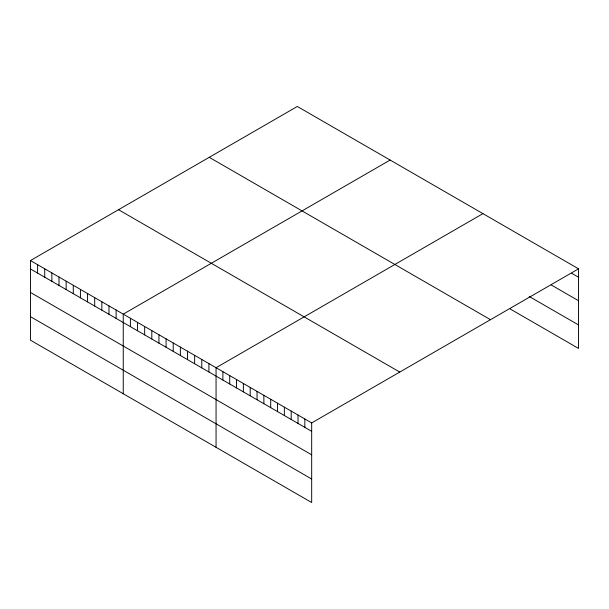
<?xml version="1.0" encoding="UTF-8"?>
<svg xmlns="http://www.w3.org/2000/svg" width="609" height="609" viewBox="0 0 609 609"><rect width="100%" height="100%" fill="white"/><g stroke="black" fill="none" stroke-linecap="round" stroke-linejoin="round"><path stroke-width="0.91" d="M30.45 260.553L311.679 422.92L311.679 502.524L30.45 340.165L30.45 260.553L297.321 106.476L578.55 268.835L578.55 348.447L510.251 309.014M390.125 160.053L123.254 314.13L123.254 393.741M482.929 213.637L216.058 367.714L216.058 447.326M311.679 422.92L578.55 268.835M571.722 273.289L578.55 277.232M551.229 284.959L578.55 300.732M529.221 296.469L578.55 324.947M209.252 157.32L490.481 319.687M118.519 209.709L399.748 372.069M30.45 268.95L311.679 431.309M30.45 292.449L311.679 454.809M30.45 316.657L311.679 479.024M304.843 418.977L304.843 427.366M298.014 415.034L298.014 423.422M291.186 411.09L291.186 419.479M284.357 407.147L284.357 415.536M277.529 403.204L277.529 411.593M270.701 399.26L270.701 407.649M263.864 395.317L263.864 403.706M257.036 391.374L257.036 399.763M250.208 387.431L250.208 395.82M243.379 383.487L243.379 391.876M236.551 379.544L236.551 387.933M229.722 375.601L229.722 383.99M222.886 371.657L222.886 380.046M208.917 363.588L208.917 371.985M201.785 359.47L201.785 367.866M194.644 355.351L194.644 363.74M187.503 351.226L187.503 359.622M180.363 347.107L180.363 355.496M173.222 342.981L173.222 351.378M166.09 338.863L166.09 347.259M158.949 334.737L158.949 343.133M151.808 330.618L151.808 339.015M144.668 326.5L144.668 334.889M137.535 322.374L137.535 330.771M130.395 318.256L130.395 326.645M116.113 310.011L116.113 318.408M108.981 305.893L108.981 314.282M101.84 301.767L101.84 310.164M94.7 297.649L94.7 306.038M87.559 293.523L87.559 301.919M80.418 289.404L80.418 297.801M73.286 285.278L73.286 293.675M66.145 281.16L66.145 289.557M59.004 277.042L59.004 285.431M51.864 272.916L51.864 281.312M44.731 268.797L44.731 277.186M37.591 264.671L37.591 273.068"/></g></svg>
